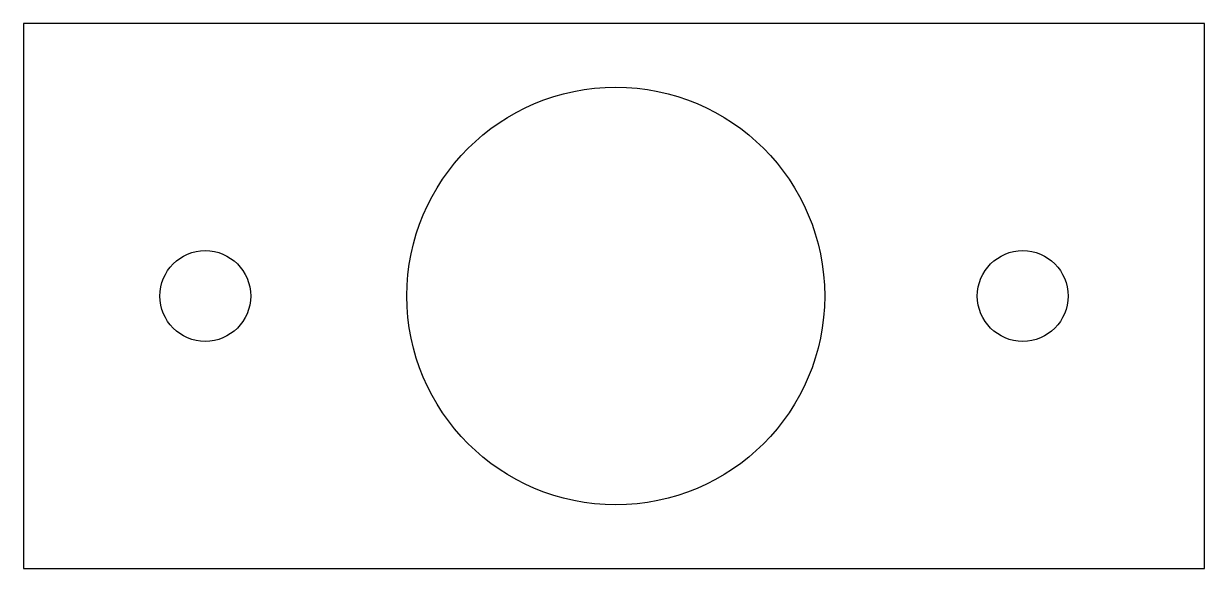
# Model space of a CAD drawing. Header units: inches. Extents: x -1.63 to 1.62, y -0.75 to 0.75.
import ezdxf

# ---------------------------------------------------------------- set-up
doc = ezdxf.new("R2010")
doc.units = ezdxf.units.IN
doc.header["$MEASUREMENT"] = 0

msp = doc.modelspace()

# ---------------------------------------------------------------- linework, layer by layer
at = {"color": 7, "linetype": 'Continuous', "lineweight": 25}
for p, q in [((1.62, 0.75), (-1.63, 0.75)), ((-1.63, 0.75), (-1.63, -0.75)), ((1.62, -0.75), (1.62, 0.75)), ((-1.63, -0.75), (1.62, -0.75))]:
    msp.add_line(p, q, dxfattribs=at)
for centre, radius in [((0, 0), 0.575), ((-1.13, 0), 0.125), ((1.12, 0), 0.125)]:
    msp.add_circle(centre, radius, dxfattribs=at)

doc.saveas('drawing.dxf')
